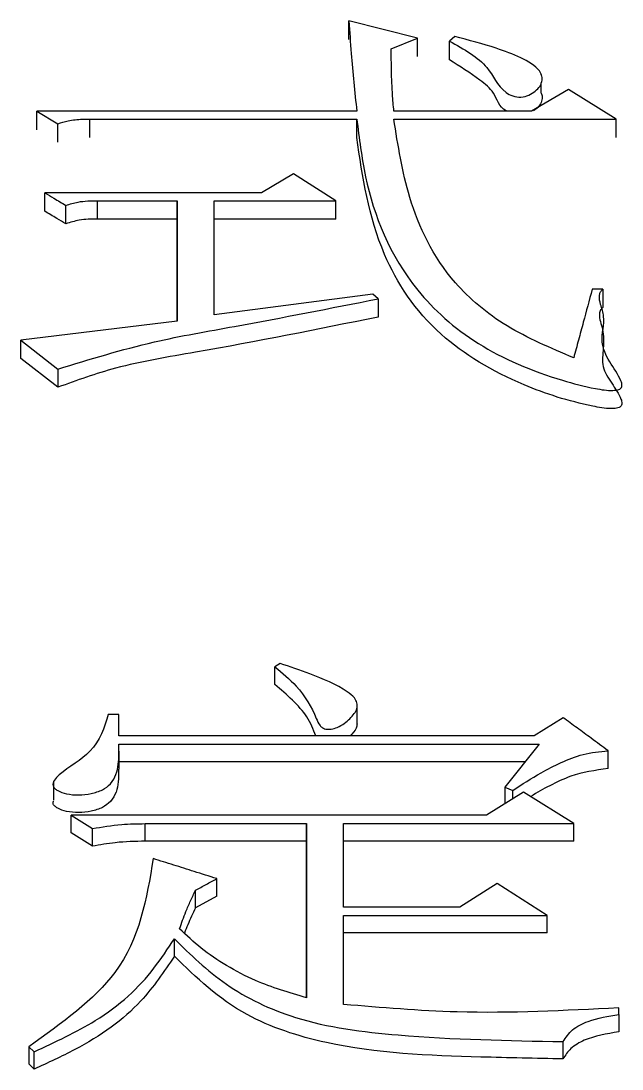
# Model space of a CAD drawing. Header units: millimetres. Extents: x 2063 to 4500, y 825 to 2548.
# Drawn here: x 2685.427 to 2687.885, y 2299.99 to 2304.277 of the extents above; entities that cross this region are included whole.
import ezdxf

# ---------------------------------------------------------------- set-up
doc = ezdxf.new("R2010")
doc.units = ezdxf.units.MM

msp = doc.modelspace()

# ---------------------------------------------------------------- linework, layer by layer
at = {"color": 7, "linetype": 'Continuous', "lineweight": 25}
for p, q in [((2687.0495, 2304.2072), (2686.7683, 2304.277)), ((2686.7683, 2304.2009), (2686.7683, 2304.277)), ((2686.9414, 2304.1627), (2687.0495, 2304.2072)), ((2687.0495, 2304.1312), (2687.0495, 2304.2072)), ((2687.1794, 2304.1184), (2687.1794, 2304.1945)), ((2687.5553, 2304.0557), (2687.5553, 2304.0584)), ((2687.5553, 2303.9821), (2687.5553, 2304.0241)), ((2687.6661, 2303.9971), (2687.5147, 2303.9077)), ((2687.8608, 2303.8758), (2687.6661, 2303.9971)), ((2685.4918, 2303.9078), (2685.5784, 2303.8566)), ((2686.8007, 2303.9077), (2685.4918, 2303.9078)), ((2685.4918, 2303.8321), (2685.4918, 2303.9078)), ((2687.5147, 2303.9077), (2686.9522, 2303.9077)), ((2685.5784, 2303.7809), (2685.5784, 2303.8566)), ((2685.7082, 2303.8758), (2686.8007, 2303.8758)), ((2685.7082, 2303.8001), (2685.7082, 2303.8758)), ((2686.8007, 2303.8001), (2686.8007, 2303.8758)), ((2686.9522, 2303.8758), (2687.8608, 2303.8758)), ((2687.8608, 2303.8001), (2687.8608, 2303.8758)), ((2686.5411, 2303.6512), (2686.4113, 2303.574)), ((2686.7142, 2303.5418), (2686.5411, 2303.6512)), ((2685.5243, 2303.4987), (2685.5243, 2303.574)), ((2685.7406, 2303.5418), (2686.0652, 2303.5418)), ((2685.7406, 2303.4665), (2685.7406, 2303.5418)), ((2686.0652, 2303.5418), (2686.0652, 2303.0491)), ((2686.0652, 2303.4665), (2686.0652, 2303.5418)), ((2686.2166, 2303.5418), (2686.7142, 2303.5418)), ((2686.2166, 2303.0752), (2686.2166, 2303.5418)), ((2686.7142, 2303.4665), (2686.7142, 2303.5418)), ((2686.0652, 2303.4665), (2685.7406, 2303.4665)), ((2686.0652, 2303.0491), (2686.0652, 2303.4665)), ((2686.7142, 2303.4665), (2686.2166, 2303.4665)), ((2686.8656, 2303.1598), (2686.2166, 2303.0752)), ((2686.8873, 2303.1402), (2686.8656, 2303.1598)), ((2687.8067, 2303.1793), (2687.7635, 2303.1793)), ((2687.8067, 2303.1793), (2687.8067, 2303.1045)), ((2686.8873, 2303.1402), (2686.8873, 2303.0655)), ((2686.0652, 2303.0491), (2685.4269, 2302.9708)), ((2685.4269, 2302.8963), (2685.4269, 2302.9708)), ((2685.4269, 2302.9708), (2685.5783, 2302.8532)), ((2685.5783, 2302.7788), (2685.4269, 2302.8963)), ((2685.5783, 2302.8532), (2685.5783, 2302.7788)), ((2686.4871, 2301.6493), (2686.4654, 2301.6358)), ((2686.4654, 2301.563), (2686.4654, 2301.6358)), ((2686.8026, 2301.402), (2686.8026, 2301.4753)), ((2685.8272, 2301.4407), (2685.7839, 2301.4407)), ((2685.8272, 2301.353), (2685.8272, 2301.4407)), ((2687.6445, 2301.4272), (2687.5255, 2301.353)), ((2687.5255, 2301.353), (2685.8272, 2301.353)), ((2685.8272, 2301.3193), (2687.5471, 2301.3192)), ((2687.5471, 2301.3192), (2687.4065, 2301.1433)), ((2685.8284, 2301.217), (2685.8284, 2301.2898)), ((2687.8284, 2301.2198), (2687.8284, 2301.2922)), ((2687.4893, 2301.2469), (2685.8284, 2301.2469)), ((2685.5595, 2301.1643), (2685.5595, 2301.0917)), ((2687.4065, 2301.1433), (2687.439, 2301.1297)), ((2687.4065, 2301.1433), (2687.4065, 2301.0754)), ((2687.4822, 2301.1229), (2687.3308, 2301.0279)), ((2687.439, 2301.0958), (2687.439, 2301.1297)), ((2687.6878, 2300.9939), (2687.4822, 2301.1229)), ((2685.6325, 2301.0279), (2685.719, 2300.9735)), ((2687.3308, 2301.0279), (2685.6325, 2301.0279)), ((2685.6325, 2300.9559), (2685.6325, 2301.0279)), ((2685.719, 2300.9016), (2685.719, 2300.9735)), ((2685.9354, 2300.9939), (2686.5952, 2300.9939)), ((2685.9354, 2300.9219), (2685.9354, 2300.9939)), ((2686.5952, 2300.9939), (2686.5952, 2300.2819)), ((2686.5952, 2300.9219), (2686.5952, 2300.9939)), ((2686.7467, 2300.9939), (2687.6878, 2300.9939)), ((2686.7467, 2300.6528), (2686.7467, 2300.9939)), ((2687.6878, 2300.9219), (2687.6878, 2300.9939)), ((2685.719, 2300.9016), (2685.6325, 2300.9559)), ((2686.5952, 2300.9219), (2685.9354, 2300.9219)), ((2686.5952, 2300.2819), (2686.5952, 2300.9219)), ((2687.6878, 2300.9219), (2686.7467, 2300.9219)), ((2686.2274, 2300.6973), (2686.2274, 2300.769)), ((2686.1409, 2300.6496), (2686.1409, 2300.7212)), ((2687.3741, 2300.7485), (2687.2226, 2300.6528)), ((2687.5796, 2300.6185), (2687.3741, 2300.7485)), ((2686.2274, 2300.6973), (2686.1409, 2300.6496)), ((2687.2226, 2300.6528), (2686.7467, 2300.6528)), ((2686.7467, 2300.6185), (2687.5796, 2300.6185)), ((2686.7467, 2300.2543), (2686.7467, 2300.6185)), ((2687.5796, 2300.5471), (2687.5796, 2300.6185)), ((2687.5796, 2300.5471), (2686.7467, 2300.5471)), ((2686.0544, 2300.4513), (2686.0544, 2300.5226)), ((2687.8717, 2300.2129), (2687.8717, 2300.2405)), ((2687.8717, 2300.2129), (2687.8717, 2300.1419)), ((2685.4594, 2300.0816), (2685.481, 2300.0609)), ((2685.4594, 2300.0816), (2685.4594, 2300.0109)), ((2687.6445, 2300.0316), (2687.6445, 2300.1023)), ((2685.481, 2299.9901), (2685.481, 2300.0609)), ((2685.4594, 2300.0109), (2685.481, 2299.9901))]:
    msp.add_line(p, q, dxfattribs=at)
at = {"color": 7, "linetype": 'Continuous', "lineweight": 25, "flags": 128}
for points in [[(2687.201, 2304.2135), (2687.1902, 2304.204), (2687.1794, 2304.1945)], [(2686.4113, 2303.574), (2685.9678, 2303.574), (2685.5243, 2303.574)], [(2685.6108, 2303.4472), (2685.6108, 2303.4848), (2685.6108, 2303.5224)]]:
    msp.add_lwpolyline(points, dxfattribs=at)
at = {"color": 7, "linetype": 'Continuous', "lineweight": 25}
for points, knots in [([(2686.7683, 2304.277), (2686.7712, 2304.2327), (2686.7768, 2304.1492), (2686.7878, 2304.0261), (2686.7964, 2303.9472), (2686.8007, 2303.9077)], [0, 0, 0, 0, 0.360432, 0.680193, 1, 1, 1, 1]), ([(2687.1794, 2304.1945), (2687.2384, 2304.1619), (2687.3427, 2304.1044), (2687.3754, 2304.0051), (2687.4366, 2303.9688), (2687.4726, 2303.9625), (2687.5063, 2303.973), (2687.5311, 2303.9895), (2687.5502, 2304.0087), (2687.5595, 2304.0299), (2687.5589, 2304.0517), (2687.5405, 2304.0894), (2687.4713, 2304.1294), (2687.3521, 2304.1737), (2687.2584, 2304.1984), (2687.201, 2304.2135)], [0, 0, 0, 0, 0.207899, 0.367255, 0.399925, 0.431308, 0.463075, 0.497006, 0.528572, 0.558381, 0.588718, 0.619577, 0.72297, 0.829976, 1, 1, 1, 1]), ([(2686.9522, 2303.9077), (2686.9502, 2303.9311), (2686.9461, 2303.9777), (2686.9421, 2304.0628), (2686.9417, 2304.1244), (2686.9414, 2304.1627)], [0, 0, 0, 0, 0.273961, 0.547941, 1, 1, 1, 1]), ([(2687.4138, 2303.9077), (2687.4129, 2303.9082), (2687.38, 2303.9256), (2687.3722, 2303.9813), (2687.2876, 2304.0493), (2687.2218, 2304.0913), (2687.1794, 2304.1184)], [0, 0, 0, 0, 0.008439, 0.314275, 0.557927, 1, 1, 1, 1]), ([(2687.5543, 2303.9818), (2687.5554, 2303.9797), (2687.5601, 2303.9708), (2687.5592, 2303.9538), (2687.55, 2303.933), (2687.5369, 2303.9181), (2687.5259, 2303.9115), (2687.5234, 2303.91)], [0, 0, 0, 0, 0.084269, 0.359139, 0.629263, 0.915374, 1, 1, 1, 1]), ([(2685.5784, 2303.8566), (2685.5918, 2303.8612), (2685.6141, 2303.8689), (2685.6486, 2303.8734), (2685.6783, 2303.8754), (2685.6982, 2303.8756), (2685.7082, 2303.8758)], [0, 0, 0, 0, 0.335689, 0.556704, 0.778126, 1, 1, 1, 1]), ([(2686.8007, 2303.8758), (2686.8104, 2303.797), (2686.8394, 2303.5592), (2686.969, 2303.2299), (2687.2794, 2302.9454), (2687.5586, 2302.8272), (2687.7526, 2302.7767), (2687.8285, 2302.7644), (2687.861, 2302.7666), (2687.8717, 2302.769), (2687.8792, 2302.7731), (2687.8838, 2302.7785), (2687.8862, 2302.7893), (2687.8748, 2302.8262), (2687.8316, 2302.8819), (2687.7911, 2302.9711), (2687.8203, 2303.0513), (2687.7981, 2303.1127), (2687.7911, 2303.1457), (2687.7951, 2303.1659), (2687.8011, 2303.1748), (2687.8057, 2303.1784), (2687.8067, 2303.1793)], [0, 0, 0, 0, 0.12969, 0.391826, 0.53917, 0.686254, 0.737833, 0.763743, 0.768247, 0.772786, 0.775634, 0.778494, 0.782467, 0.792759, 0.837973, 0.883317, 0.939016, 0.96559, 0.984609, 0.99227, 0.998264, 1, 1, 1, 1]), ([(2687.6878, 2302.8989), (2687.5927, 2302.9393), (2687.4017, 2303.0204), (2687.1445, 2303.2411), (2687.0046, 2303.5401), (2686.9689, 2303.7686), (2686.9522, 2303.8758)], [0, 0, 0, 0, 0.194334, 0.390703, 0.714344, 1, 1, 1, 1]), ([(2687.8067, 2303.1045), (2687.8035, 2303.1014), (2687.7957, 2303.094), (2687.7889, 2303.0628), (2687.8116, 2303.0117), (2687.8106, 2302.9391), (2687.799, 2302.8637), (2687.8426, 2302.7956), (2687.876, 2302.7476), (2687.8857, 2302.7163), (2687.8844, 2302.7059), (2687.8806, 2302.6999), (2687.8731, 2302.6953), (2687.86, 2302.6919), (2687.8228, 2302.6906), (2687.6896, 2302.7143), (2687.4333, 2302.796), (2687.0993, 2302.9967), (2686.8647, 2303.3599), (2686.8241, 2303.6394), (2686.8007, 2303.8001)], [0, 0, 0, 0, 0.006036, 0.014463, 0.049573, 0.09055, 0.131268, 0.169328, 0.207045, 0.216522, 0.220058, 0.223635, 0.226704, 0.230705, 0.238408, 0.266247, 0.377072, 0.541426, 0.736348, 1, 1, 1, 1]), ([(2685.5243, 2303.574), (2685.5368, 2303.5666), (2685.5574, 2303.5543), (2685.5863, 2303.5371), (2685.6026, 2303.5273), (2685.6108, 2303.5224)], [0, 0, 0, 0, 0.432631, 0.716316, 1, 1, 1, 1]), ([(2685.6108, 2303.5224), (2685.627, 2303.5278), (2685.6552, 2303.5371), (2685.7002, 2303.5411), (2685.7271, 2303.5416), (2685.7406, 2303.5418)], [0, 0, 0, 0, 0.400023, 0.697528, 1, 1, 1, 1]), ([(2685.6108, 2303.4472), (2685.5983, 2303.4546), (2685.5777, 2303.4669), (2685.5488, 2303.4841), (2685.5325, 2303.4938), (2685.5243, 2303.4987)], [0, 0, 0, 0, 0.432894, 0.716447, 1, 1, 1, 1]), ([(2685.7406, 2303.4665), (2685.715, 2303.4663), (2685.6694, 2303.4658), (2685.6286, 2303.4529), (2685.6108, 2303.4472)], [0, 0, 0, 0, 0.564224, 1, 1, 1, 1]), ([(2687.7635, 2303.1793), (2687.7513, 2303.1344), (2687.7326, 2303.0653), (2687.7074, 2302.9718), (2687.6943, 2302.9232), (2687.6878, 2302.8989)], [0, 0, 0, 0, 0.481628, 0.740814, 1, 1, 1, 1]), ([(2685.5783, 2302.8532), (2685.7083, 2302.8931), (2685.942, 2302.9648), (2686.3882, 2303.042), (2686.6923, 2303.1019), (2686.8873, 2303.1402)], [0, 0, 0, 0, 0.310143, 0.557762, 1, 1, 1, 1]), ([(2686.8873, 2303.0655), (2686.6399, 2303.0157), (2686.2837, 2302.944), (2685.8337, 2302.871), (2685.6558, 2302.8068), (2685.5783, 2302.7788)], [0, 0, 0, 0, 0.5623164, 0.8095218, 1, 1, 1, 1]), ([(2686.4654, 2301.6358), (2686.4961, 2301.61), (2686.5708, 2301.547), (2686.6214, 2301.4611), (2686.6441, 2301.4005), (2686.658, 2301.3868), (2686.6684, 2301.3815), (2686.6809, 2301.3794), (2686.6992, 2301.3806), (2686.7245, 2301.3877), (2686.7588, 2301.4086), (2686.7856, 2301.4354), (2686.8036, 2301.4647), (2686.8028, 2301.4875), (2686.7902, 2301.5119), (2686.7304, 2301.5579), (2686.6237, 2301.6023), (2686.5276, 2301.6353), (2686.4871, 2301.6493)], [0, 0, 0, 0, 0.1375244, 0.3354473, 0.378025, 0.3932997, 0.4036024, 0.4139367, 0.4291013, 0.4551326, 0.490172, 0.5575547, 0.5885238, 0.6196728, 0.649408, 0.6936142, 0.8709566, 1, 1, 1, 1]), ([(2686.6334, 2301.353), (2686.6228, 2301.3793), (2686.6018, 2301.4313), (2686.5386, 2301.5002), (2686.4899, 2301.542), (2686.4654, 2301.563)], [0, 0, 0, 0, 0.335668, 0.664858, 1, 1, 1, 1]), ([(2685.7839, 2301.4407), (2685.7675, 2301.3868), (2685.7377, 2301.2893), (2685.6131, 2301.2214), (2685.5617, 2301.1736), (2685.5547, 2301.1522), (2685.5644, 2301.1371), (2685.5826, 2301.1251), (2685.6157, 2301.1138), (2685.6635, 2301.1096), (2685.7143, 2301.1155), (2685.7611, 2301.1301), (2685.8112, 2301.1688), (2685.8287, 2301.2373), (2685.8277, 2301.2919), (2685.8272, 2301.3193)], [0, 0, 0, 0, 0.230342, 0.416704, 0.453392, 0.487581, 0.504129, 0.522219, 0.561724, 0.611998, 0.663323, 0.713955, 0.762021, 0.881086, 1, 1, 1, 1]), ([(2686.8018, 2301.4024), (2686.8011, 2301.3961), (2686.7992, 2301.3778), (2686.7833, 2301.3628), (2686.7728, 2301.353)], [0, 0, 0, 0, 0.345967, 1, 1, 1, 1]), ([(2687.8284, 2301.2922), (2687.8054, 2301.3091), (2687.7632, 2301.3401), (2687.7019, 2301.3851), (2687.6636, 2301.4132), (2687.6445, 2301.4272)], [0, 0, 0, 0, 0.375947, 0.687973, 1, 1, 1, 1]), ([(2687.439, 2301.1297), (2687.4765, 2301.1545), (2687.5386, 2301.1954), (2687.6352, 2301.2443), (2687.7249, 2301.2814), (2687.7937, 2301.2886), (2687.8284, 2301.2922)], [0, 0, 0, 0, 0.334836, 0.553745, 0.775373, 1, 1, 1, 1]), ([(2685.8263, 2301.217), (2685.8265, 2301.1996), (2685.8268, 2301.1548), (2685.8111, 2301.0966), (2685.7611, 2301.0579), (2685.7143, 2301.0434), (2685.6635, 2301.0375), (2685.6158, 2301.0417), (2685.5825, 2301.053), (2685.5647, 2301.065), (2685.5562, 2301.0763), (2685.5593, 2301.0841), (2685.5609, 2301.0881)], [0, 0, 0, 0, 0.155828, 0.400477, 0.499289, 0.603425, 0.70901, 0.812432, 0.89368, 0.93087, 0.964878, 1, 1, 1, 1]), ([(2687.8284, 2301.2198), (2687.7757, 2301.2119), (2687.6894, 2301.1988), (2687.5902, 2301.1495), (2687.5365, 2301.1208), (2687.5117, 2301.1047), (2687.5115, 2301.1046)], [0, 0, 0, 0, 0.438916, 0.719527, 0.99737, 1, 1, 1, 1]), ([(2685.719, 2300.9735), (2685.7588, 2300.9803), (2685.8299, 2300.9924), (2685.9031, 2300.9934), (2685.9354, 2300.9939)], [0, 0, 0, 0, 0.558835, 1, 1, 1, 1]), ([(2685.9354, 2300.9219), (2685.8943, 2300.9211), (2685.821, 2300.9197), (2685.7501, 2300.9071), (2685.719, 2300.9016)], [0, 0, 0, 0, 0.561085, 1, 1, 1, 1]), ([(2685.9678, 2300.8509), (2685.9407, 2300.6871), (2685.8917, 2300.3903), (2685.5932, 2300.1772), (2685.4594, 2300.0816)], [0, 0, 0, 0, 0.551895, 1, 1, 1, 1]), ([(2686.2274, 2300.769), (2686.1968, 2300.7787), (2686.1382, 2300.7972), (2686.0516, 2300.8245), (2685.9957, 2300.8421), (2685.9678, 2300.8509)], [0, 0, 0, 0, 0.354383, 0.677192, 1, 1, 1, 1]), ([(2686.1409, 2300.7212), (2686.1553, 2300.7292), (2686.1842, 2300.7451), (2686.213, 2300.761), (2686.2274, 2300.769)], [0, 0, 0, 0, 0.4999983, 1, 1, 1, 1]), ([(2686.076, 2300.5637), (2686.0841, 2300.5873), (2686.0972, 2300.6257), (2686.1206, 2300.6778), (2686.1341, 2300.7067), (2686.1409, 2300.7212)], [0, 0, 0, 0, 0.443144, 0.721519, 1, 1, 1, 1]), ([(2686.1409, 2300.6496), (2686.13, 2300.6266), (2686.1137, 2300.5925), (2686.0998, 2300.5578), (2686.0953, 2300.5464)], [0, 0, 0, 0, 0.672169, 1, 1, 1, 1]), ([(2686.5952, 2300.2819), (2686.5237, 2300.3027), (2686.4066, 2300.3368), (2686.2667, 2300.4114), (2686.1615, 2300.4823), (2686.1044, 2300.5367), (2686.076, 2300.5637)], [0, 0, 0, 0, 0.34637, 0.567178, 0.784978, 1, 1, 1, 1]), ([(2685.481, 2300.0609), (2685.5674, 2300.1008), (2685.7085, 2300.166), (2685.87, 2300.2854), (2685.9742, 2300.4006), (2686.0277, 2300.482), (2686.0544, 2300.5226)], [0, 0, 0, 0, 0.347372, 0.56793, 0.785018, 1, 1, 1, 1]), ([(2686.0544, 2300.5226), (2686.1203, 2300.4579), (2686.2529, 2300.3277), (2686.5673, 2300.1744), (2687.0514, 2300.113), (2687.4199, 2300.1064), (2687.6445, 2300.1023)], [0, 0, 0, 0, 0.189312, 0.380663, 0.622562, 1, 1, 1, 1]), ([(2686.0544, 2300.4512), (2686.0122, 2300.3886), (2685.9424, 2300.2849), (2685.7999, 2300.1571), (2685.6485, 2300.0667), (2685.5371, 2300.0157), (2685.481, 2299.9901)], [0, 0, 0, 0, 0.332711, 0.551426, 0.774321, 1, 1, 1, 1]), ([(2687.6445, 2300.0316), (2687.5325, 2300.0339), (2687.2084, 2300.0406), (2686.7585, 2300.0584), (2686.306, 2300.2075), (2686.1441, 2300.3644), (2686.0544, 2300.4513)], [0, 0, 0, 0, 0.18828, 0.544715, 0.747801, 1, 1, 1, 1]), ([(2687.8717, 2300.2405), (2687.6512, 2300.229), (2687.2752, 2300.2094), (2686.9013, 2300.2412), (2686.7467, 2300.2543)], [0, 0, 0, 0, 0.586461, 1, 1, 1, 1]), ([(2687.6445, 2300.1023), (2687.6556, 2300.1192), (2687.6783, 2300.1534), (2687.7594, 2300.1952), (2687.8288, 2300.2061), (2687.8717, 2300.2129)], [0, 0, 0, 0, 0.268929, 0.548046, 1, 1, 1, 1]), ([(2687.8717, 2300.1419), (2687.8226, 2300.134), (2687.7494, 2300.1223), (2687.6731, 2300.0767), (2687.6538, 2300.0462), (2687.6445, 2300.0316)], [0, 0, 0, 0, 0.513979, 0.766535, 1, 1, 1, 1])]:
    msp.add_open_spline(points, degree=3, knots=knots, dxfattribs=at)

doc.saveas('drawing.dxf')
